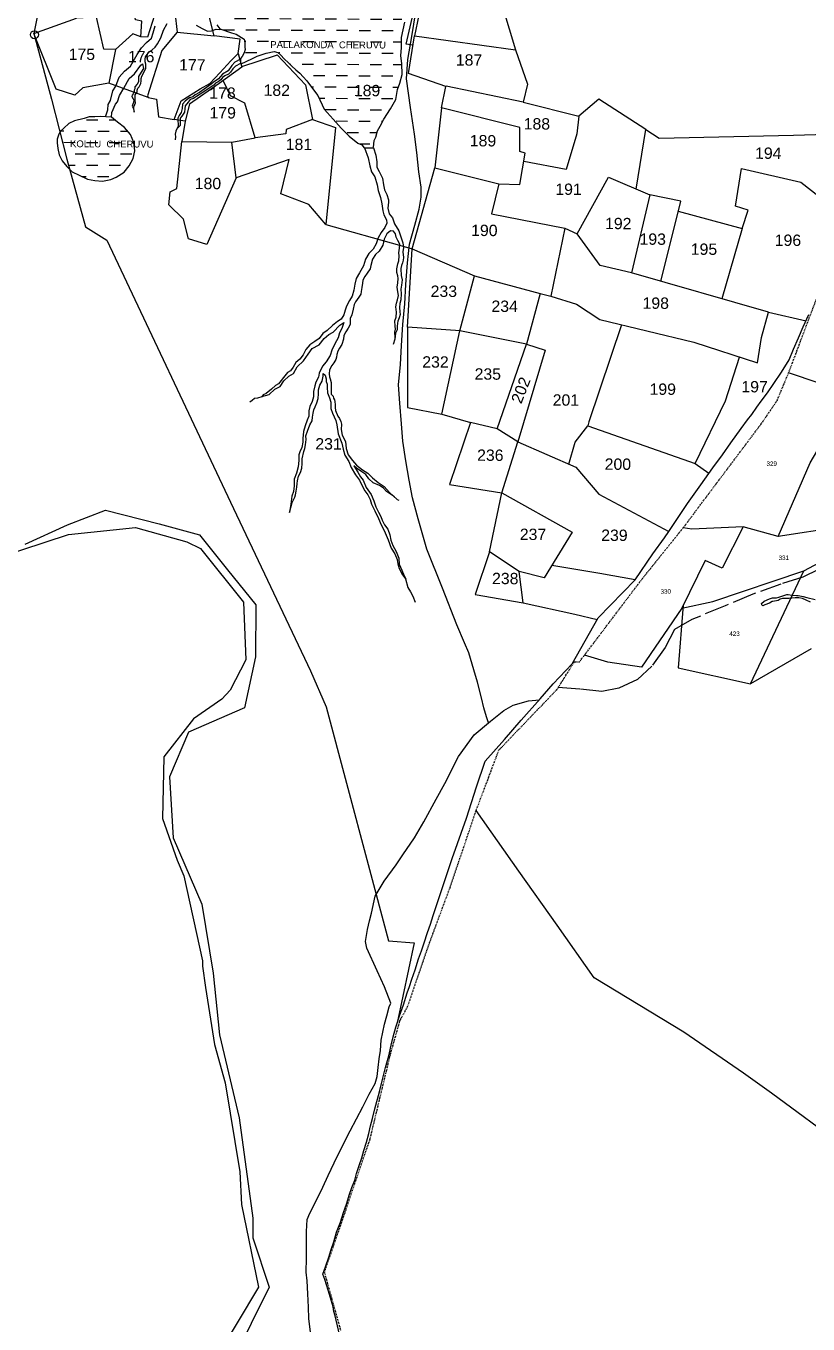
# Model space of a CAD drawing. Header units: inches. Extents: x 304037 to 460575, y 1453943 to 1639883.
# Drawn here: x 336977 to 338732, y 1592600 to 1595511 of the extents above; entities that cross this region are included whole.
import ezdxf

# ---------------------------------------------------------------- set-up
doc = ezdxf.new("R2010")
doc.units = ezdxf.units.IN
doc.header["$MEASUREMENT"] = 0
doc.linetypes.add('ACAD_ISO02W100', pattern=[15, 12, -3])
doc.linetypes.add('BORDER', pattern=[1.75, 0.5, -0.25, 0.5, -0.25, 0, -0.25])
for name, color, linetype in [('CARTTRACK', 30, 'ACAD_ISO02W100'), ('HILL', 8, 'Continuous'), ('NALA', 4, 'Continuous'), ('ROUND WELL', 5, 'Continuous'), ('SURVEY_BND', 7, 'Continuous'), ('SURVEY_NO', 7, 'Continuous'), ('WATER_BODY', 4, 'Continuous')]:
    doc.layers.add(name, color=color, linetype=linetype)
doc.layers.add('VILL_BOUNDARY', color=6, linetype='BORDER', lineweight=30)
doc.styles.get("Standard").update_dxf_attribs({"font": 'arial.ttf'})
pattern_1 = [(180, (-518.827, -187.884), (-2.5, -2.5), [2.5, -2.5])]

# ---------------------------------------------------------------- blocks, each defined once
blk = doc.blocks.new('KESAMANENIPALLE')
at = {"layer": 'CARTTRACK'}
blk.add_lwpolyline([(-350.62, -50.74), (-359.27, -54.95), (-371.67, -58.61), (-387.35, -64.05), (-402.88, -70.28), (-421.63, -77.76), (-431.4, -83.11), (-436.68, -93.23), (-444.32, -103.4), (-452.38, -110.8), (-462.86, -115.57), (-472.3, -117.22), (-484.63, -115.78), (-496.69, -114.73)], dxfattribs=at)
at = {"layer": 'NALA'}
blk.add_lwpolyline([(-355.27, -68.88), (-357.6, -67.83), (-359.71, -66.86), (-361.65, -66.38), (-363.81, -66.38), (-367.22, -66.71), (-369.38, -66.71), (-370.87, -66.71), (-372.1, -67.07), (-373.33, -67.81), (-376.24, -68.3), (-376.63, -68.3), (-378.17, -69.26), (-380.68, -70.05), (-381.87, -70.58), (-382.4, -70.1), (-382.53, -69.31), (-381.16, -68.08), (-378.08, -66.71), (-376.41, -66.23), (-374.21, -66.19), (-372.85, -65.97), (-370.04, -65.05), (-368.41, -64.43), (-367.57, -64.43), (-365.59, -64.78), (-363.04, -65.09), (-362.03, -65.05), (-359.3, -65.7), (-357.23, -66.32), (-352.62, -67.46)], dxfattribs=at)
at = {"layer": 'SURVEY_BND'}
for points in [[(-331.19, 47.06), (-365.78, 59.15)], [(-355.21, -94.87), (-389.32, -114.02), (-358.67, -51.32), (-313.12, -27.71), (-338.64, -27.25), (-372.83, -32.04), (-354.41, 8.83), (-331.19, 47.06), (-300.76, 37.99)], [(-392.34, -26.31), (-404.22, -49.23), (-413.67, -44.99), (-427.17, -71.32), (-409.78, -67.74), (-358.67, -51.32)], [(-372.83, -32.04), (-392.34, -26.31), (-420.95, -27.39), (-425.76, -26.5)], [(-427.17, -71.32), (-449.94, -103.9), (-468.82, -100.9), (-481.77, -96.85)], [(-426.33, -69.69), (-429.49, -104.55), (-389.32, -114.02)], [(193.44, -616.42), (183.01, -608.92), (160.63, -599.4), (139.86, -588.64), (97.83, -572.63), (56.2, -556.11), (8.66, -537.22), (-39.09, -517.77), (-89.36, -497.71), (-121.34, -485.98), (-172.02, -464.26), (-215.72, -446.03), (-264.51, -423.34), (-280.65, -414.77), (-313.35, -393.36), (-340.51, -372.69), (-380.56, -342.54), (-396, -331.05), (-428.96, -307.79), (-478.63, -276.87), (-498.89, -247.3), (-519.94, -216.82), (-543.32, -182.67)]]:
    blk.add_lwpolyline(points, dxfattribs=at)
at = {"layer": 'VILL_BOUNDARY'}
blk.add_lwpolyline([(-622.57, -471.71), (-631.27, -439.12), (-619.58, -406.43), (-604.87, -365.1), (-592.76, -317.48), (-587.34, -299.3), (-582.96, -291.53), (-570.4, -256.44), (-558.42, -225.42), (-543.32, -182.67), (-530.17, -149.09), (-497.44, -115.88), (-487.52, -100.56), (-484.64, -100.56), (-449.85, -55.75), (-424.57, -25.05), (-419.8, -18.74), (-381.65, 30.64), (-372.48, 43.7), (-365.78, 59.15), (-348.36, 103.63)], dxfattribs=at)
at = {"layer": 'SURVEY_NO'}
for s, p in [('329', (-378.79, 7.37)), ('331', (-372.75, -45.18)), ('330', (-438.87, -63.11)), ('423', (-400.79, -87.19))]:
    blk.add_text(s, height=2.5, dxfattribs=at).set_placement(p)
blk = doc.blocks.new('PALLAKONDA')
at = {"layer": 'WATER_BODY'}
h = blk.add_hatch(dxfattribs=at)
h.set_pattern_fill('DASH', color=256, scale=20, angle=180, style=0)
h.set_pattern_definition(pattern_1)
h.paths.add_polyline_path([(39.37, -37.32), (40.82, -40.26), (42.81, -42.51), (44.56, -44.49), (46.32, -46.22), (48.27, -47.76), (50.5, -48.74), (50.89, -48.74), (52.25, -46.44), (52.6, -45.04), (53.19, -43.96), (53.98, -42.44), (55.44, -40.11), (56.6, -38.11), (56.94, -35.89), (57.47, -34.48), (58, -32.6), (57.91, -30.15), (57.37, -26.3), (58.31, -22.02), (58.31, -20.61), (57.83, -20.61), (57.83, -19.03), (59.3, -19.03), (60.06, -17.07), (59.42, -16.06), (56.94, -14.87), (53.33, -14.53), (48.2, -14.76), (42.7, -14.78), (38.52, -15.26), (35.47, -16.3), (33.22, -16.56), (29.51, -17.15), (25.28, -18.23), (21.86, -19.55), (17.22, -22.08), (17.71, -22.7), (20.27, -23.6), (23.26, -24.4), (23.26, -26.69), (23.32, -27.21), (23.09, -27.98), (22.29, -29.39), (22.28, -29.84), (22.43, -30.35), (22.47, -30.37), (25.8, -28.74), (27.96, -27.99), (30.38, -27.54), (31.61, -28.88), (33.64, -30.82), (34.53, -31.64), (36.25, -33.06), (38.41, -36.07)])
h = blk.add_hatch(dxfattribs=at)
h.set_pattern_fill('DASH', color=256, scale=20, angle=180, style=0)
h.set_pattern_definition(pattern_1)
h.paths.add_polyline_path([(-2.16, -52.96), (-1.22, -51.36), (-0.89, -49.68), (-1.09, -47.86), (-1.88, -46.11), (-3.19, -44.56), (-4.72, -43.41), (-6.04, -42.27), (-8.47, -42.18), (-9.74, -42.21), (-10.98, -42.21), (-12.09, -42.59), (-14.2, -43.14), (-15.48, -43.76), (-16.56, -44.73), (-17.36, -45.49), (-17.43, -45.65), (-15.91, -51.62), (-15.3, -53.76), (-14.66, -54.41), (-13.13, -55.13), (-11.27, -55.95), (-9.67, -56.29), (-7.99, -56.41), (-6.17, -56.03), (-4.95, -55.49), (-3.23, -54.41)])
at = {"layer": 'CARTTRACK'}
for points in [[(77.73, -175.34), (77.23, -174.02), (76.67, -172.03), (76.16, -169.82), (75.21, -166.41), (74.39, -163.68), (73.3, -159.98), (72.31, -157.76), (70.65, -153.82), (67.42, -145.72), (63.9, -137.18), (62, -130.45), (60.7, -125.88), (59.92, -121.94), (59.18, -117.73), (58.49, -113.4), (58.2, -109.52), (57.8, -105.03), (57.51, -100.93), (57.88, -96.51), (58.11, -92.31), (58.41, -87.66), (58.8, -83.09), (58.99, -78.86), (59.35, -74.08), (59.78, -69.96), (60.92, -65.75), (61.86, -62.21), (62.28, -59.59), (62.28, -57.35), (61.78, -54.02), (61.25, -49.77), (60.73, -45.72), (59.81, -39.85), (58.89, -33.49), (59.21, -29.25), (60.13, -23.72), (60.84, -19.16)], [(39.14, -309.85), (38.77, -306.84), (38.67, -304.34), (38.49, -301.4), (38.32, -298.52), (38.07, -296.6), (38.14, -293.55), (38.14, -290.86), (38.14, -287.68), (38.27, -285.02), (38.87, -283.65), (40.46, -280.42), (41.66, -277.9), (42.83, -275.28), (44.18, -272.48), (45.61, -269.5), (47.68, -265.46), (49.06, -262.79), (50.39, -260.16), (51.78, -257.34), (53.08, -254.98), (53.58, -253.39), (53.79, -251.45), (53.98, -249.52), (54.23, -247.66), (54.41, -245.38), (55.11, -241.89), (55.6, -240.02), (56.09, -238.04), (56.46, -237.24), (55.04, -233.65), (53.44, -230.16), (51.14, -225.18), (50.82, -223.67), (51.29, -221.01), (51.65, -219.13), (52.1, -217.42), (52.94, -213.68), (54.87, -210.4), (57.52, -206.77), (58.97, -204.52), (61.48, -200.77), (63.56, -197.25), (66.26, -192.23), (68.11, -188.77), (71.11, -182.84), (74.56, -178.03), (78.18, -174.96), (81.09, -172.59), (83.12, -171.43), (86.53, -170.45), (88.91, -170.21)]]:
    blk.add_lwpolyline(points, dxfattribs=at)
at = {"layer": 'HILL', "ltscale": 0.0003}
blk.add_lwpolyline([(-30.58, -139.42), (-15.09, -134.29), (-0.35, -132.72), (11, -135.77), (14.03, -137.26), (23.59, -149.04), (24.11, -161.76), (20.7, -168.41), (18.91, -170.4), (12.67, -174.8), (6.16, -183.24), (5.9, -196.8), (9.18, -205.99), (10.69, -209.44), (14.93, -228.16), (14.93, -229.3), (15.6, -233.97), (17.64, -246.54), (20.06, -254.98), (23.39, -274.62), (23.76, -281.77), (27.59, -300), (18.25, -315.73)], dxfattribs=at)
at = {"layer": 'NALA'}
for points in [[(-7.4, -42.22), (-6.91, -40.68), (-6.81, -39.46), (-6.33, -38.58), (-5.83, -36.48), (-5.17, -35.44), (-4.42, -33.46), (-3.27, -32.13), (-1.96, -31.05), (-0.52, -28.42), (0.45, -26.94), (1.56, -25.82), (2.63, -24.8), (3.04, -23.63), (3.46, -22.08)], [(-6.04, -42.27), (-6, -41.23), (-5.18, -39.41), (-4.79, -38.89), (-4.33, -37.53), (-3.36, -35.91), (-2.25, -33.71), (-1.04, -32.69), (0.3, -30.77), (0.71, -30.51), (0.91, -31.52), (0.41, -32.34), (-0.15, -33.28), (-0.15, -34.45), (-0.47, -35.01), (-0.95, -35.6), (-0.97, -35.98), (-1.1, -36.31), (-1.1, -36.66), (-1.33, -37.12), (-1.52, -37.39), (-1.58, -37.73), (-1.35, -38.19), (-1.16, -38.55), (-1.26, -39.01), (-1.4, -39.43), (-1.5, -39.82), (-1.21, -40.44), (-1.08, -41.15), (-1.18, -39.96), (-0.98, -39.48), (-0.78, -39.11), (-0.84, -38.58), (-0.91, -37.95), (-0.91, -37.37), (-0.7, -37.12), (-0.48, -36.78), (-0.48, -36.34), (-0.27, -35.89), (0, -35.54), (0.16, -35.26), (0.37, -34.82), (0.45, -34.27), (0.43, -33.71), (0.54, -33.23), (0.99, -32.37), (1.44, -31.42), (1.42, -31.06), (1.42, -30.59), (1.28, -30.04), (1.28, -29.5), (1.38, -28.97), (1.69, -28.42), (2.13, -27.81), (2.82, -27.41), (3.46, -26.79), (3.96, -26.08), (4.69, -24.71), (5.32, -23.02), (6.1, -21.58)], [(12.52, -21.95), (13.84, -22.61), (14.97, -23.23), (15.85, -23.15), (16.89, -22.78), (17.71, -22.82), (17.92, -22.77)], [(22.29, -29.34), (21.09, -30.06), (20.42, -30.77), (19.61, -31.95), (18.37, -32.68), (17.51, -33.71), (16.27, -34.52), (15.84, -34.93), (13.3, -36.72), (12.37, -37.29), (11.82, -37.73), (11.1, -37.94), (10.61, -38.34), (10.16, -38.71), (9.59, -39.31), (9.49, -40.29), (9.28, -41.15), (8.84, -41.83), (8.57, -42.41), (8.53, -43.19), (8.61, -43.64), (8.61, -44.25), (8.3, -44.91), (8.09, -45.31), (7.96, -45.95), (8.06, -46.54), (7.99, -47.21)], [(22.33, -30.3), (21.21, -30.9), (20.62, -31.53), (20.12, -32.24), (19.66, -32.65), (18.86, -33.08), (18.39, -33.45), (17.96, -33.96), (17.39, -34.39), (16.83, -34.7), (16.47, -35.1), (13.46, -37.1), (12.63, -37.65), (12.02, -38.06), (11.24, -38.3), (10.81, -38.92), (10.19, -39.71), (10.08, -40.37), (10.02, -41.12), (9.44, -41.98), (9.06, -42.45), (9.08, -43.27), (9.08, -44.04), (8.36, -44.78)], [(49.72, -48.74), (50.58, -50.96), (50.91, -52.76), (51.33, -54.06), (52.08, -55.14), (52.55, -56.89), (52.82, -58.13), (53.35, -59.72), (53.64, -61.07), (53.87, -62.61), (54.1, -63.48), (54.65, -64.6), (54.78, -65.37), (54.32, -66.29), (53.5, -67.44), (52.83, -68.56), (52.39, -69.94), (51.75, -71.06), (50.84, -72.06), (50.05, -73.34), (49.65, -74.77), (48.81, -76.34), (48.08, -77.55), (47.79, -78.81), (47.55, -80.16), (47.2, -81.44), (46.58, -82.42), (45.92, -83.68), (45.63, -84.59), (45.36, -85.6), (44.78, -86.54), (43.95, -87.07), (42.9, -87.96), (41.7, -89.09), (40.75, -89.74), (39.98, -90.81), (38.97, -91.54), (37.92, -92.24), (37.05, -93.28), (36.46, -94.49), (35.71, -95.39), (34.82, -96.19), (34.28, -97.16), (33.66, -98.02), (33.02, -98.39), (32.43, -99.09), (31.07, -100.84), (30.39, -101.27), (29.49, -102.03), (28.34, -103.01), (27.64, -103.3), (27.36, -103.73), (26.41, -104.09), (25.77, -104.16), (25.27, -104.55), (24.71, -104.94)], [(51.69, -48.74), (52.27, -50.37), (52.45, -51.83), (52.45, -53.05), (53.03, -53.94), (53.73, -55.45), (53.96, -56.91), (54.23, -58.02), (54.7, -59.04), (55.07, -60.21), (55.06, -60.73), (54.96, -62.05), (55.24, -63.31), (55.98, -64.19), (56.44, -65.48), (57.43, -67.02), (57.72, -67.92), (58.3, -69.66), (58.46, -70.7), (58.33, -71.67), (58.48, -72.87), (58.4, -73.5), (58.22, -74.04), (58.02, -74.65), (57.89, -75.34), (57.89, -75.8), (57.94, -76.39), (57.98, -76.88), (58.19, -77.83), (58.04, -78.97), (57.9, -79.87), (57.99, -80.91), (57.91, -82.21), (57.71, -83.01), (57.62, -83.95), (57.73, -84.85), (57.8, -85.46), (57.55, -86.19), (57.27, -86.93), (57.21, -87.38), (57.17, -88.1), (57.11, -88.82), (56.76, -89.6), (56.65, -90.89), (56.31, -92.09)], [(56.68, -90.53), (56.61, -89.35), (56.78, -88.73), (56.66, -88.04), (56.63, -86.85), (56.93, -86.03), (56.97, -84.97), (56.83, -83.8), (56.99, -82.94), (57.17, -82.21), (57.38, -81.26), (57.24, -80.47), (57.06, -79.44), (57.23, -78.49), (57.33, -77.54), (57.21, -76.92), (57.02, -76.21), (56.97, -75.4), (57.25, -74.28), (57.47, -73.65), (57.47, -72.54), (57.41, -71.88), (57.54, -70.81), (57.62, -69.96), (57.16, -69.13), (56.84, -68.42), (56.69, -67.68), (56.25, -67.13), (55.54, -67.03), (54.79, -67.7), (54.17, -68.88), (53.86, -70.17), (53.05, -71.49), (52.31, -72.27), (51.64, -73.33), (51.27, -74.71), (51.09, -75.44), (50.49, -76.4), (49.95, -77.12), (49.53, -77.91), (49.43, -78.62), (49.31, -79.55), (49.16, -80.42), (49.06, -81.02), (48.68, -81.67), (47.91, -82.7), (47.61, -83.33), (47.4, -84.36), (47.15, -85.6), (46.77, -86.38), (46.77, -87.74), (46.3, -88.52), (45.82, -89.33), (45.39, -90.18), (45.3, -90.99), (44.93, -92.13), (44.47, -92.93), (44.06, -93.58), (43.9, -94.35), (43.8, -94.93), (43.64, -95.48), (43.21, -96.2), (42.77, -96.76), (42.3, -97.71), (42.19, -98.65), (42.25, -99.24), (42.4, -99.75), (42.63, -100.54), (42.63, -101.14), (42.63, -102.26), (42.68, -103.06), (43.07, -103.55), (43.15, -103.94), (43.38, -104.33), (43.44, -104.71), (43.54, -105.41), (43.54, -106.04), (43.66, -106.69), (44.14, -107.93), (44.51, -108.46), (44.82, -109.09), (44.94, -109.71), (44.9, -110.87), (45.14, -112.13), (45.85, -113.51), (46.04, -115.08), (46.44, -116.43), (47.43, -117.67), (48.31, -118.69), (49.67, -119.72), (50.84, -120.47), (51.86, -121.52), (53.11, -122.51), (54.48, -123.36), (55.62, -124.7), (57.32, -126.22), (57.68, -126.39)], [(27.39, -103.66), (29.02, -103.27), (30.25, -102.03), (31.38, -101.49), (32.24, -100.21), (33.29, -99.15), (34.31, -98.58), (35.15, -97.13), (36.5, -95.81), (37.56, -94.33), (38.44, -93.03), (39.99, -92.27), (41.03, -90.83), (42.1, -89.93), (43.04, -89.44), (44.5, -87.91), (45.38, -87.27), (44.93, -88.62), (44.43, -89.57), (44.15, -90.7), (43.42, -92.02), (42.75, -93.41), (42.4, -94.57), (41.55, -96), (40.72, -96.95), (39.97, -98.48), (39.88, -99.35), (39.25, -100.5), (39.06, -101.26), (38.75, -102.49), (38.75, -103.72), (38.48, -104.74), (37.96, -105.85), (37.74, -106.76), (37.75, -107.99), (37.43, -108.87), (36.96, -110.13), (36.58, -111.33), (36.43, -112.9), (36.43, -113.71), (36.25, -114.88), (35.84, -115.83), (35.6, -116.53), (35.6, -117.73), (35.43, -119.16), (35.13, -120.53), (34.57, -121.86), (34.57, -123.37), (34.49, -124.57), (34.09, -125.59), (33.88, -127.36), (33.62, -129.24), (34.19, -126.98), (34.76, -125.86), (34.92, -125.34), (35.07, -124.52), (35.18, -123.62), (35.24, -122.82), (35.32, -122.22), (35.57, -121.23), (35.95, -120.42), (36.24, -119.43), (36.37, -118.41), (36.33, -117.36), (36.66, -115.79), (36.89, -115.13), (37.04, -114.26), (37.18, -113.14), (37.14, -112.33), (37.47, -111.27), (37.98, -109.85), (38.47, -108.98), (38.55, -108.22), (38.74, -107.3), (38.82, -106.56), (39.13, -105.89), (39.53, -105.02), (39.78, -104.06), (39.87, -103.04), (39.87, -102.12), (40.12, -101.1), (40.64, -100.24), (40.9, -99.1), (40.9, -98.58), (41.28, -98.95), (41.52, -99.71), (41.52, -100.28), (41.75, -100.88), (41.74, -101.63), (41.84, -102.81), (42.29, -103.88), (42.56, -104.88), (42.63, -106.23), (42.98, -107.31), (43.72, -108.86), (43.91, -109.85), (44.25, -111.8), (45.07, -113.88), (45.36, -115.23), (45.72, -116.55), (46.63, -117.89), (47.12, -119.27), (48.1, -120.81), (49, -121.99), (49.71, -123.57), (50.22, -124.36), (50.82, -125.22), (51.39, -126.25), (51.66, -127.31), (52.42, -128.75), (53.25, -130.44), (53.83, -131.81), (54.5, -133.1), (55.4, -135.11), (56.06, -136.94), (56.86, -138.21), (57.39, -139.43), (57.54, -140.42), (57.82, -141.46), (58.61, -142.83), (59.22, -143.73), (59.76, -145.59), (60.38, -146.6), (60.92, -147.55), (61.42, -148.86)], [(56.72, -125.68), (54.93, -124.48), (54.3, -123.75), (53.44, -123.15), (52, -122.6), (51.06, -121.74), (50.39, -120.78), (49.51, -120.21), (48.33, -119.36), (47.75, -118.89), (48.6, -120.26), (49.19, -121.28), (49.8, -122), (50.45, -123.66), (51.56, -125.15), (52.2, -126.56), (52.62, -127.88), (53.21, -129.02), (53.73, -129.98), (54.06, -130.84), (54.54, -131.8), (55.27, -132.81), (55.74, -134.02), (55.99, -135.17), (56.41, -136.36), (57.17, -137.71), (57.78, -139.2), (57.87, -140.45), (58.43, -141.81), (58.98, -143.02), (59.3, -143.68), (59.22, -143.73)]]:
    blk.add_lwpolyline(points, dxfattribs=at)
at = {"layer": 'ROUND WELL'}
blk.add_circle((-23.15, -24.2), 0.888, dxfattribs=at)
at = {"layer": 'SURVEY_BND'}
for points in [[(-2.88, 59.69), (-9.14, 32.86), (-19.62, -5.17), (-23.26, -23.94), (-13.89, -20.54), (-14.55, -14.03), (-17.4, -14.03), (-18.19, -8.45), (-14.4, -8.45), (-12.87, -1.84), (-10.43, -1.84), (-9.97, -12.29), (-3.9, -13.18), (-2.4, -6.97), (-0.06, -0.01), (-10.43, -1.84)], [(3.83, -18.13), (1.74, -24.58), (0.33, -24.58), (0.51, -21.13), (-0.87, -20.8), (-1.63, -14.97), (-3.9, -13.18)], [(60.32, -26.1), (58.84, -25.86), (61.2, -15.27), (57.28, -13.65), (57.58, -11.95), (62.5, -14.83), (60.63, -24.02)], [(7.76, -19.04), (8.28, -23.5), (16.48, -24.27), (15.23, -19.35), (11.9, -18.84), (11.64, -18.79), (10.4, -15.2)], [(82.63, -14.53), (82.95, -16.71), (80.1, -17.75), (82.92, -27.01)], [(0.33, -24.58), (-1.46, -23.86), (-5.27, -27.37), (-7.87, -27.28), (-9.49, -20.28), (-13.89, -20.54)], [(-5.27, -27.37), (-6.67, -34.78), (-12.4, -35.84), (-14.15, -37.46), (-18.3, -36.15), (-23.26, -23.94)], [(-23.26, -23.94), (-19.3, -38.36), (-15.91, -51.62), (-11.7, -66.47), (-6.96, -69.43), (20.58, -127.01), (38.41, -164.07), (41.93, -172), (55.91, -223.54), (61.58, -223.91), (57.89, -241.61)], [(8.28, -23.5), (4.92, -27.53), (1.87, -37.52), (1.99, -37.91), (3.86, -38.3), (4.31, -42.13), (7.72, -42.7), (9.26, -38.61), (13.44, -35.96), (15.55, -34.73), (17.79, -32.39), (20.14, -29.77), (21.79, -28.09), (22.64, -31.11), (17.64, -34.73), (11.13, -39.3), (10.15, -43.06), (7.72, -42.7)], [(21.79, -28.09), (22.23, -24.98), (16.48, -24.27)], [(66.67, -39.88), (67.63, -35.15), (59.38, -32.37), (60.63, -24.02), (82.92, -27.01), (85.58, -34.57), (84.7, -38.5), (67.65, -35.06)], [(22.61, -31), (30.27, -28.41), (30.41, -28.33), (36.64, -34.97), (38.28, -42.55), (32.42, -44.82), (32.38, -45.79), (25.63, -46.7)], [(10.15, -43.06), (9.44, -47.56), (20.51, -47.67), (25.63, -46.7), (23.31, -39.05), (20.13, -37.47), (18.51, -34.1)], [(1.99, -37.91), (-6.67, -34.78)], [(41.32, -65.7), (57.6, -70.17), (60.36, -70.98), (65.26, -53.13), (79.38, -56.53), (84.05, -56.71), (85.16, -49.74), (84, -49.38), (84, -44.13), (66.67, -39.88), (65.26, -53.13)], [(84.7, -38.5), (96.93, -41.57), (96.51, -45.48), (94.2, -53.31), (84.86, -51.6)], [(109.7, -57.56), (111.74, -44.41), (101.35, -37.75), (96.93, -41.57)], [(38.28, -42.55), (43.35, -44.35), (41.32, -65.7), (37.54, -61.31), (31.38, -58.99), (33.14, -51.45), (21.47, -55.51), (20.51, -47.67)], [(111.74, -44.41), (114.71, -46.32), (144.31, -45.48), (151.6, -45.24), (156.02, -45.44), (167.5, -45.86)], [(21.47, -55.51), (15.11, -70.24), (11.07, -68.98), (9.92, -64.72), (6.63, -61.53), (6.94, -58.69), (8.4, -57.95), (9.44, -47.56)], [(118.99, -62.35), (133.07, -66.15), (134.38, -62.11), (131.59, -61.2), (132.89, -52.91), (145.96, -55.89), (156.49, -63.97)], [(79.38, -56.53), (77.84, -63.19), (94, -66.23), (96.76, -67.51), (103.58, -54.95), (112.67, -58.84), (108.71, -76.05), (101.81, -74.43), (96.76, -67.51)], [(115.2, -77.88), (119.53, -60.16), (112.67, -58.84)], [(94, -66.23), (91, -81.27), (96.64, -83.02), (101.84, -86.35), (122.58, -91.27), (136.66, -95.75), (137.45, -90.17), (138.96, -84.58), (147.29, -86.41)], [(133.07, -66.15), (128.68, -81.68)], [(71, -89.01), (59.42, -88.26), (60.36, -70.98)], [(60.36, -70.98), (74.12, -76.83), (88.65, -80.65), (91, -81.27)], [(88.65, -80.65), (85.7, -91.86), (70.98, -89), (74.12, -76.83)], [(138.96, -84.58), (108.71, -76.05)], [(59.42, -88.26), (59.48, -105.93), (67.1, -107.37), (70.98, -89)], [(106.58, -87.47), (99.48, -108.89), (99.32, -109.82), (123, -118), (129.59, -104.13), (132.66, -94.48)], [(79.3, -110.52), (85.7, -91.86)], [(85.7, -91.86), (89.78, -93.14), (83.85, -113.37)], [(67.1, -107.37), (73.39, -109.16), (68.84, -122.87), (80.4, -124.66), (83.85, -113.37), (79.3, -110.52), (73.39, -109.16)], [(95.11, -118.25), (96.54, -113.44), (99.32, -109.82)], [(83.85, -113.37), (96.72, -118.95), (101.75, -124.86), (117.25, -132.96)], [(123, -118), (126.04, -120.1)], [(80.4, -124.66), (95.93, -133.24), (89.83, -143.35), (84.31, -141.97), (77.77, -137.69), (80.4, -124.66)], [(-24.64, -136.47), (-15.35, -132.17), (-6.94, -128.93), (4.91, -131.88), (13.81, -134.27), (20.02, -141.9), (26.28, -149.6), (26.28, -161.06), (23.86, -172.34), (11.54, -177.76), (7.42, -187.58), (8.29, -201.08), (14.69, -215.64), (17.27, -230.8), (18.73, -244.39), (23.17, -262.7), (26.3, -284.75), (26.29, -289.12), (29.96, -299.97), (22.11, -316.01)], [(77.77, -137.69), (74.6, -147.1), (85.22, -148.9), (84.31, -141.97)], [(109.87, -143.71), (102.1, -142.32), (91.47, -140.63)], [(85.22, -148.9), (96.66, -151.3), (101.58, -152.48)]]:
    blk.add_lwpolyline(points, dxfattribs=at)
at = {"layer": 'VILL_BOUNDARY', "linetype": 'ByBlock'}
blk.add_lwpolyline([(47.25, -317.56), (44.58, -306.22), (44.26, -305.25), (44.07, -304.25), (42.96, -300.59), (42.25, -298.25), (41.78, -297.07), (42.33, -295.42), (43.06, -293.28), (43.58, -291.62), (44.18, -289.91), (44.74, -287.79), (45.65, -285.55), (46.26, -283.47), (47, -281.37), (47.52, -279.63), (48.1, -277.92), (48.71, -276.33), (49.08, -274.81), (49.75, -272.84), (50.27, -271.35), (50.67, -269.78), (51.23, -267.88), (51.74, -265.97), (52.11, -264.29), (52.55, -262.69), (53.1, -260.56), (54.04, -256.83), (54.74, -254.09), (55.38, -251.4), (56.11, -248.87), (56.6, -246.52), (57.04, -244.7), (57.61, -242.52), (58.38, -240.03), (59.24, -237.61), (60.08, -234.98), (60.55, -233.54), (61.11, -231.9), (61.81, -229.87), (62.53, -227.48), (63.17, -225.65), (63.78, -223.92), (64.48, -221.63), (65.12, -219.76), (65.73, -217.85), (69.85, -205.33), (72.93, -196.37), (75.15, -189.47), (77.02, -183.82), (81.24, -179.02), (84.91, -174.76), (89.08, -170.01), (91.93, -166.66), (96.06, -162.3), (101.8, -152.09), (109.87, -143.71), (113.79, -137.94), (116.31, -134.41), (117.25, -132.96), (119.13, -130.13), (121.38, -126.78), (124.25, -122.69), (126.86, -118.91), (129, -116.04), (130.83, -113.36), (133.07, -110.25), (134.5, -108.32), (135.46, -107.09), (136.56, -105.5), (137.5, -104.19), (138.84, -102.29), (140.24, -100.29), (141.91, -97.73), (143.57, -95.06), (144.57, -92.64), (145.66, -90.17), (146.69, -87.77), (147.89, -85.05)], dxfattribs=at)
at = {"layer": 'WATER_BODY'}
for points in [[(51.69, -48.72), (51.83, -47.16), (52.25, -46.44), (52.6, -45.04), (53.19, -43.96), (53.98, -42.44), (55.44, -40.11), (56.6, -38.11), (56.94, -35.89), (57.47, -34.48), (58, -32.6), (57.91, -30.15), (57.67, -28.43), (57.79, -26.6), (57.79, -24.42), (58.53, -21.01)], [(17.03, -21.85), (17.71, -22.7), (20.27, -23.6), (21.31, -23.88), (23.12, -24.97), (23.26, -25.77), (23.26, -26.69), (23.32, -27.21), (23.09, -27.98), (22.65, -28.75), (22.29, -29.24), (22.28, -30.27), (22.47, -30.37), (24.77, -29.24), (25.99, -28.68), (27.96, -27.99), (29.72, -27.67), (30.56, -27.86), (31.22, -28.46), (31.94, -29.25), (32.88, -30.09), (33.64, -30.82), (34.53, -31.64), (35.41, -32.36), (36.15, -33.18), (36.98, -34.07), (38.41, -36.07), (39.37, -37.32), (40.82, -40.26), (42.81, -42.51), (44.56, -44.49), (46.32, -46.22), (48.27, -47.76), (49.13, -48.14), (49.66, -48.74), (51.69, -48.74)], [(-6.04, -42.27), (-8.47, -42.18), (-9.74, -42.21), (-10.98, -42.21), (-12.09, -42.59), (-14.2, -43.14), (-15.48, -43.76), (-16.56, -44.73), (-17.36, -45.49), (-17.73, -46.33), (-18.02, -47.16), (-18.02, -48), (-17.88, -49.23), (-17.56, -50.62), (-16.88, -51.98), (-15.85, -53.21), (-14.66, -54.41), (-13.13, -55.13), (-11.27, -55.95), (-9.67, -56.29), (-7.99, -56.41), (-6.17, -56.03), (-4.95, -55.49), (-3.23, -54.41), (-2.16, -52.96), (-1.22, -51.36), (-0.89, -49.68), (-1.09, -47.86), (-1.88, -46.11), (-3.19, -44.56), (-4.72, -43.41), (-6.04, -42.27)]]:
    blk.add_lwpolyline(points, dxfattribs=at)
at = {"layer": 'SURVEY_NO'}
for s, height, p in [('PALLAKONDA  CHERUVU', 1.5, (28.86, -26.85)), ('175', 2.5, (-15.59, -29.7)), ('176', 2.5, (-2.51, -30.15)), ('187', 2.5, (69.78, -30.54)), ('177', 2.5, (8.78, -31.91)), ('178', 2.5, (15.46, -38.11)), ('182', 2.5, (27.42, -37.41)), ('189', 2.5, (47.33, -37.39)), ('179', 2.5, (15.53, -42.45)), ('188', 2.5, (84.81, -44.54)), ('KOLLU  CHERUVU', 1.5, (-15.19, -48.94)), ('181', 2.5, (32.37, -49.33)), ('189', 2.5, (72.95, -48.32)), ('194', 2.5, (135.86, -50.76)), ('180', 2.5, (12.35, -58.05)), ('191', 2.5, (91.86, -58.92)), ('190', 2.5, (73.34, -68.08)), ('192', 2.5, (102.86, -66.42)), ('193', 2.5, (110.48, -69.82)), ('196', 2.5, (140.29, -69.92)), ('195', 2.5, (121.79, -71.98)), ('233', 2.5, (64.48, -81.54)), ('234', 2.5, (77.9, -84.78)), ('198', 2.5, (111.21, -83.93)), ('232', 2.5, (62.71, -97.13)), ('235', 2.5, (74.26, -99.73)), ('197', 2.5, (133.1, -102.24)), ('201', 2.5, (91.51, -105.38)), ('199', 2.5, (112.85, -102.88)), ('231', 2.5, (39.22, -115.3)), ('236', 2.5, (74.9, -117.62)), ('200', 2.5, (103.04, -119.46)), ('237', 2.5, (84.4, -135.02)), ('239', 2.5, (102.35, -135.13)), ('238', 2.5, (78.33, -144.78))]:
    blk.add_text(s, height=height, dxfattribs=at).set_placement(p)
blk.add_text('202', height=2.5, rotation=68.9409, dxfattribs=at).set_placement((84.58, -105.17))

msp = doc.modelspace()

# ---------------------------------------------------------------- block references
at = {"xscale": 4.020763763909134, "yscale": 4.020763763866853, "zscale": 4.020763763886584, "rotation": 0.7442163432969744}
msp.add_blockref('KESAMANENIPALLE', (340162.1, 1594514.4), dxfattribs=at)
at = {"layer": 'SURVEY_NO', "linetype": 'ByBlock', "xscale": 10.17652388560238, "yscale": 10.17652388574788, "zscale": 10.1765238856269, "rotation": 359.7167516509514}
msp.add_blockref('PALLAKONDA', (337233, 1595736.6), dxfattribs=at)

doc.saveas('drawing.dxf')
